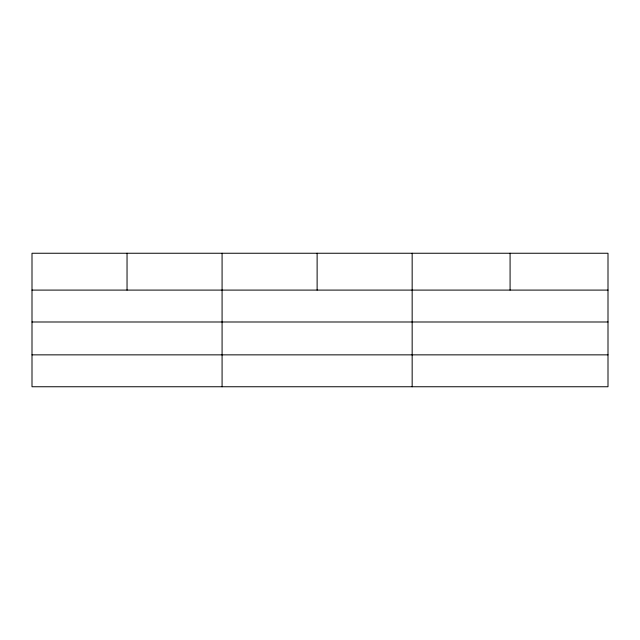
<?xml version="1.0" encoding="UTF-8"?>
<svg xmlns="http://www.w3.org/2000/svg" width="640" height="640" viewBox="0 0 640 640"><rect width="100%" height="100%" fill="white"/><g stroke="black" fill="none" stroke-linecap="round" stroke-linejoin="round"><path stroke-width="0.96" d="M608 321.992L608 253.248L32 253.248L32 386.752L608 386.752L608 321.992L32 321.992M32 290.096L608 290.096M32 354.856L608 354.856M510.08 253.248L510.08 290.096M412.16 253.248L412.16 386.752M317.12 253.248L317.12 290.096M222.08 253.248L222.08 386.752M127.04 253.248L127.04 290.096"/></g></svg>
